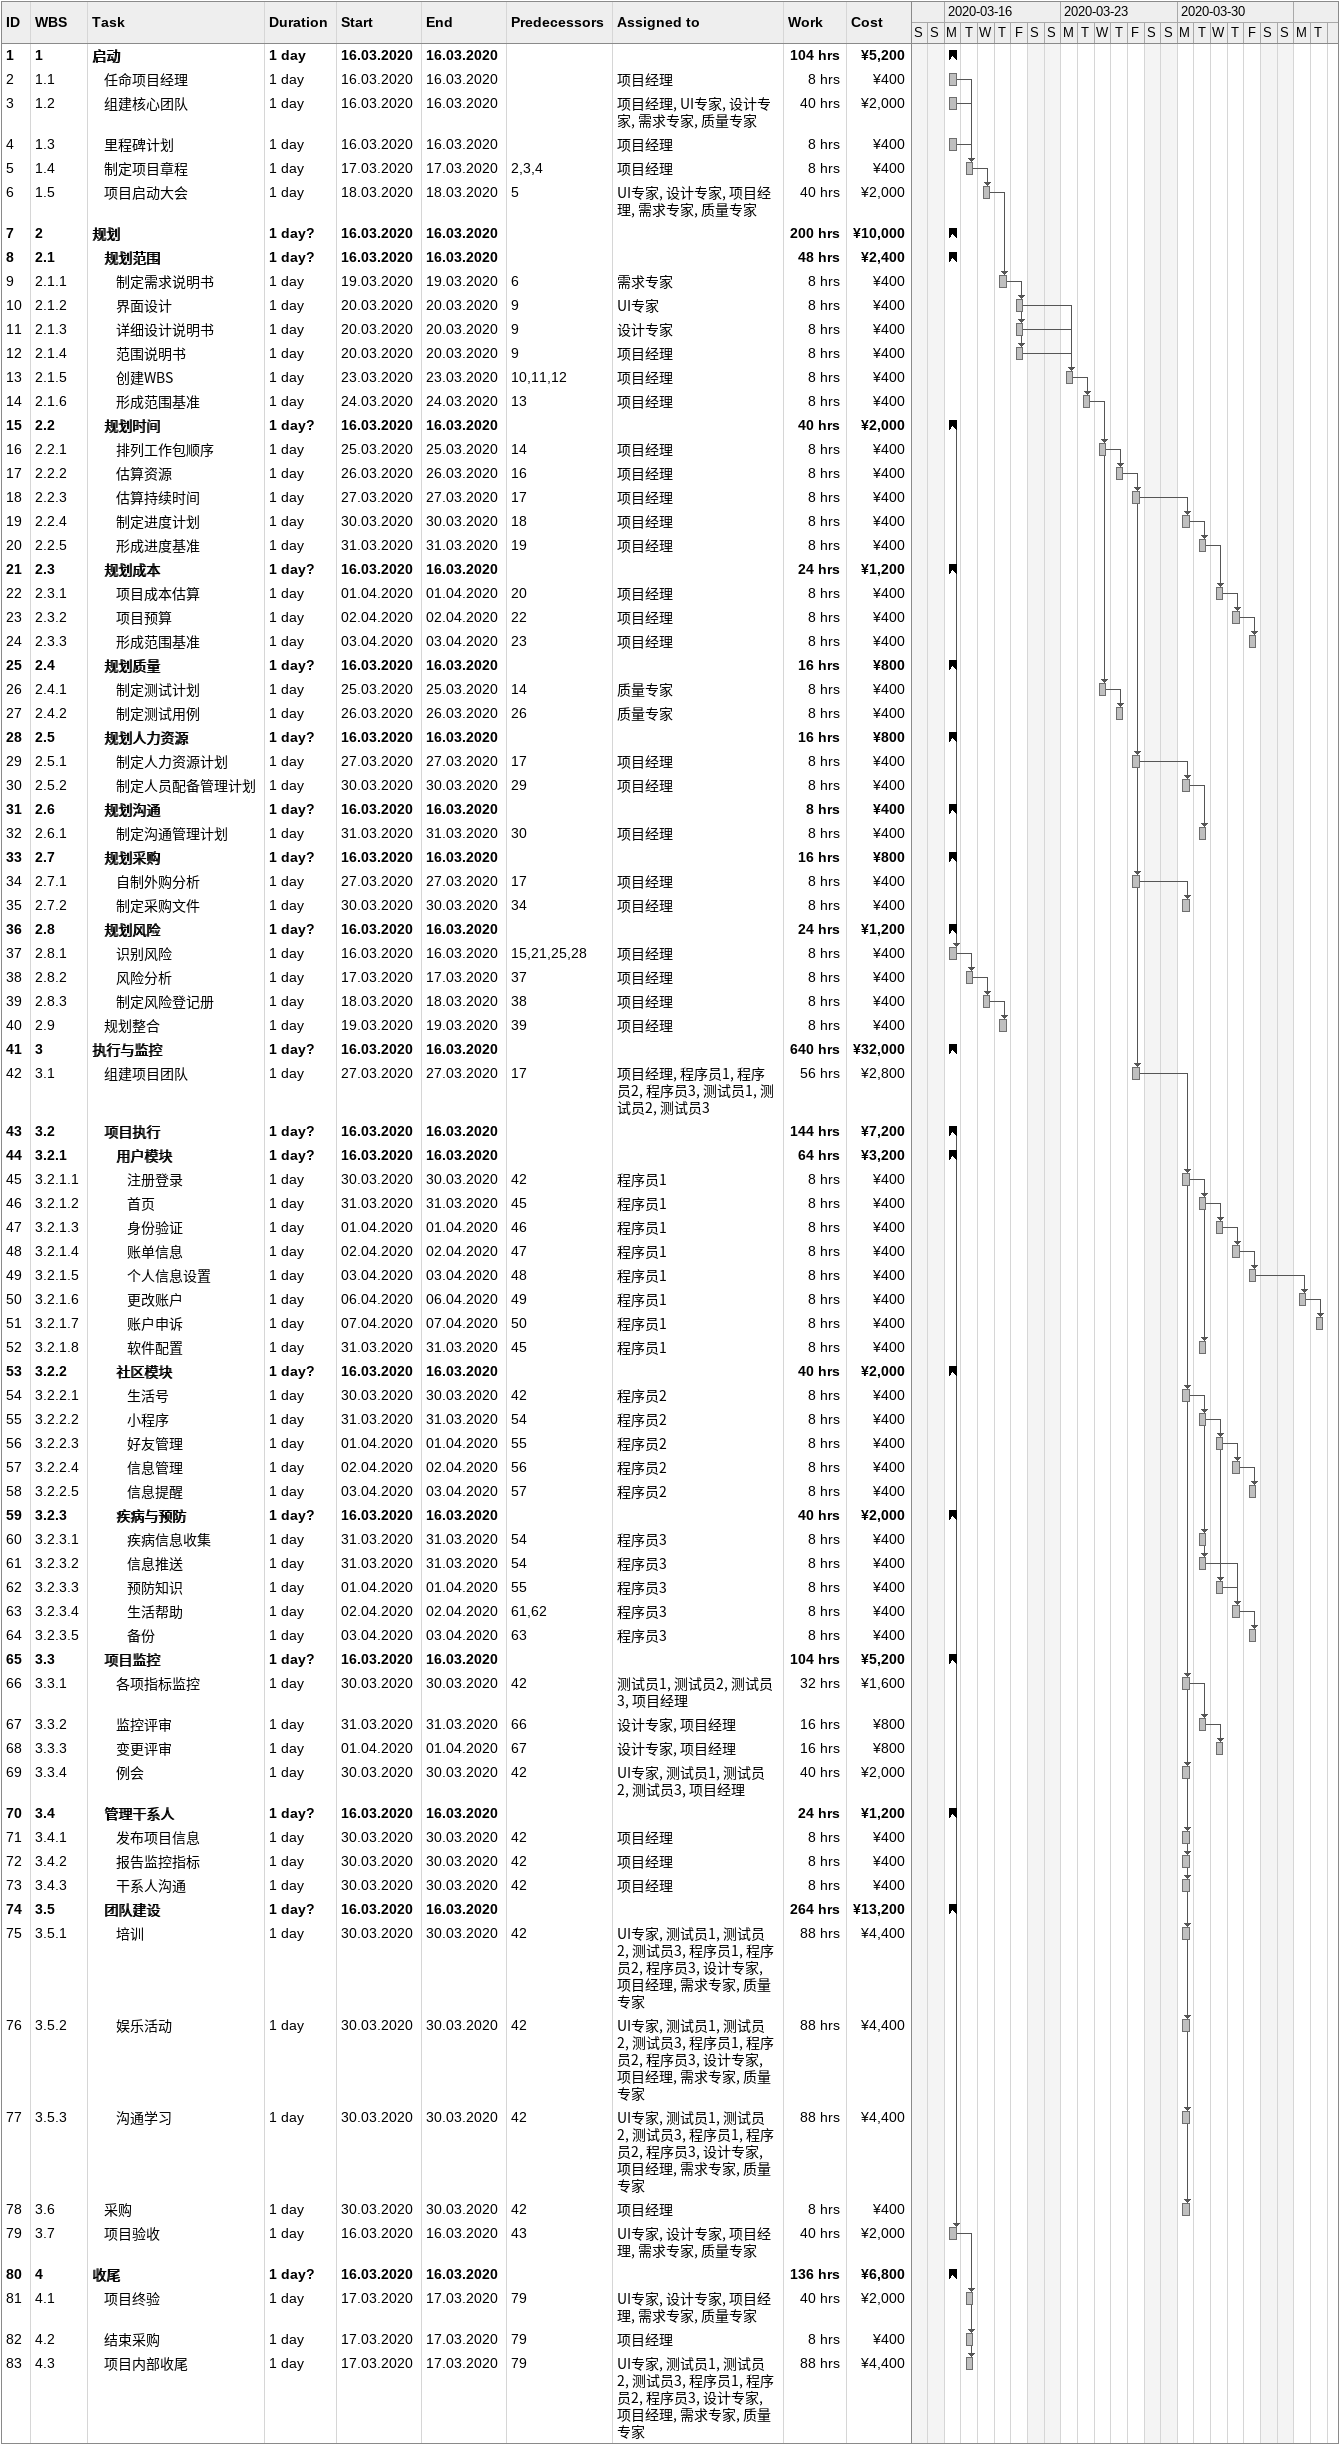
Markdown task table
| ID | WBS | Task | Duration | Start | Finish | Predecessors | Resources | Work (h) | Cost (¥) |
|---|---|---|---|---|---|---|---|---|---|
| 1 | 1 | **启动** | 1d | 2020-03-16 | 2020-03-16 |  |  | 104 | 5200 |
| 2 | 1.1 | 任命项目经理 | 1d | 2020-03-16 | 2020-03-16 |  | 项目经理 | 8 | 400 |
| 3 | 1.2 | 组建核心团队 | 1d | 2020-03-16 | 2020-03-16 |  | 项目经理, UI专家, 设计专家, 需求专家, 质量专家 | 40 | 2000 |
| 4 | 1.3 | 里程碑计划 | 1d | 2020-03-16 | 2020-03-16 |  | 项目经理 | 8 | 400 |
| 5 | 1.4 | 制定项目章程 | 1d | 2020-03-17 | 2020-03-17 | 2, 3, 4 | 项目经理 | 8 | 400 |
| 6 | 1.5 | 项目启动大会 | 1d | 2020-03-18 | 2020-03-18 | 5 | UI专家, 设计专家, 项目经理, 需求专家, 质量专家 | 40 | 2000 |
| 7 | 2 | **规划** | 1d? | 2020-03-16 | 2020-03-16 |  |  | 200 | 10000 |
| 8 | 2.1 | **规划范围** | 1d? | 2020-03-16 | 2020-03-16 |  |  | 48 | 2400 |
| 9 | 2.1.1 | 制定需求说明书 | 1d | 2020-03-19 | 2020-03-19 | 6 | 需求专家 | 8 | 400 |
| 10 | 2.1.2 | 界面设计 | 1d | 2020-03-20 | 2020-03-20 | 9 | UI专家 | 8 | 400 |
| 11 | 2.1.3 | 详细设计说明书 | 1d | 2020-03-20 | 2020-03-20 | 9 | 设计专家 | 8 | 400 |
| 12 | 2.1.4 | 范围说明书 | 1d | 2020-03-20 | 2020-03-20 | 9 | 项目经理 | 8 | 400 |
| 13 | 2.1.5 | 创建WBS | 1d | 2020-03-23 | 2020-03-23 | 10, 11, 12 | 项目经理 | 8 | 400 |
| 14 | 2.1.6 | 形成范围基准 | 1d | 2020-03-24 | 2020-03-24 | 13 | 项目经理 | 8 | 400 |
| 15 | 2.2 | **规划时间** | 1d? | 2020-03-16 | 2020-03-16 |  |  | 40 | 2000 |
| 16 | 2.2.1 | 排列工作包顺序 | 1d | 2020-03-25 | 2020-03-25 | 14 | 项目经理 | 8 | 400 |
| 17 | 2.2.2 | 估算资源 | 1d | 2020-03-26 | 2020-03-26 | 16 | 项目经理 | 8 | 400 |
| 18 | 2.2.3 | 估算持续时间 | 1d | 2020-03-27 | 2020-03-27 | 17 | 项目经理 | 8 | 400 |
| 19 | 2.2.4 | 制定进度计划 | 1d | 2020-03-30 | 2020-03-30 | 18 | 项目经理 | 8 | 400 |
| 20 | 2.2.5 | 形成进度基准 | 1d | 2020-03-31 | 2020-03-31 | 19 | 项目经理 | 8 | 400 |
| 21 | 2.3 | **规划成本** | 1d? | 2020-03-16 | 2020-03-16 |  |  | 24 | 1200 |
| 22 | 2.3.1 | 项目成本估算 | 1d | 2020-04-01 | 2020-04-01 | 20 | 项目经理 | 8 | 400 |
| 23 | 2.3.2 | 项目预算 | 1d | 2020-04-02 | 2020-04-02 | 22 | 项目经理 | 8 | 400 |
| 24 | 2.3.3 | 形成范围基准 | 1d | 2020-04-03 | 2020-04-03 | 23 | 项目经理 | 8 | 400 |
| 25 | 2.4 | **规划质量** | 1d? | 2020-03-16 | 2020-03-16 |  |  | 16 | 800 |
| 26 | 2.4.1 | 制定测试计划 | 1d | 2020-03-25 | 2020-03-25 | 14 | 质量专家 | 8 | 400 |
| 27 | 2.4.2 | 制定测试用例 | 1d | 2020-03-26 | 2020-03-26 | 26 | 质量专家 | 8 | 400 |
| 28 | 2.5 | **规划人力资源** | 1d? | 2020-03-16 | 2020-03-16 |  |  | 16 | 800 |
| 29 | 2.5.1 | 制定人力资源计划 | 1d | 2020-03-27 | 2020-03-27 | 17 | 项目经理 | 8 | 400 |
| 30 | 2.5.2 | 制定人员配备管理计划 | 1d | 2020-03-30 | 2020-03-30 | 29 | 项目经理 | 8 | 400 |
| 31 | 2.6 | **规划沟通** | 1d? | 2020-03-16 | 2020-03-16 |  |  | 8 | 400 |
| 32 | 2.6.1 | 制定沟通管理计划 | 1d | 2020-03-31 | 2020-03-31 | 30 | 项目经理 | 8 | 400 |
| 33 | 2.7 | **规划采购** | 1d? | 2020-03-16 | 2020-03-16 |  |  | 16 | 800 |
| 34 | 2.7.1 | 自制外购分析 | 1d | 2020-03-27 | 2020-03-27 | 17 | 项目经理 | 8 | 400 |
| 35 | 2.7.2 | 制定采购文件 | 1d | 2020-03-30 | 2020-03-30 | 34 | 项目经理 | 8 | 400 |
| 36 | 2.8 | **规划风险** | 1d? | 2020-03-16 | 2020-03-16 |  |  | 24 | 1200 |
| 37 | 2.8.1 | 识别风险 | 1d | 2020-03-16 | 2020-03-16 | 15, 21, 25, 28 | 项目经理 | 8 | 400 |
| 38 | 2.8.2 | 风险分析 | 1d | 2020-03-17 | 2020-03-17 | 37 | 项目经理 | 8 | 400 |
| 39 | 2.8.3 | 制定风险登记册 | 1d | 2020-03-18 | 2020-03-18 | 38 | 项目经理 | 8 | 400 |
| 40 | 2.9 | 规划整合 | 1d | 2020-03-19 | 2020-03-19 | 39 | 项目经理 | 8 | 400 |
| 41 | 3 | **执行与监控** | 1d? | 2020-03-16 | 2020-03-16 |  |  | 640 | 32000 |
| 42 | 3.1 | 组建项目团队 | 1d | 2020-03-27 | 2020-03-27 | 17 | 项目经理, 程序员1, 程序员2, 程序员3, 测试员1, 测试员2, 测试员3 | 56 | 2800 |
| 43 | 3.2 | **项目执行** | 1d? | 2020-03-16 | 2020-03-16 |  |  | 144 | 7200 |
| 44 | 3.2.1 | **用户模块** | 1d? | 2020-03-16 | 2020-03-16 |  |  | 64 | 3200 |
| 45 | 3.2.1.1 | 注册登录 | 1d | 2020-03-30 | 2020-03-30 | 42 | 程序员1 | 8 | 400 |
| 46 | 3.2.1.2 | 首页 | 1d | 2020-03-31 | 2020-03-31 | 45 | 程序员1 | 8 | 400 |
| 47 | 3.2.1.3 | 身份验证 | 1d | 2020-04-01 | 2020-04-01 | 46 | 程序员1 | 8 | 400 |
| 48 | 3.2.1.4 | 账单信息 | 1d | 2020-04-02 | 2020-04-02 | 47 | 程序员1 | 8 | 400 |
| 49 | 3.2.1.5 | 个人信息设置 | 1d | 2020-04-03 | 2020-04-03 | 48 | 程序员1 | 8 | 400 |
| 50 | 3.2.1.6 | 更改账户 | 1d | 2020-04-06 | 2020-04-06 | 49 | 程序员1 | 8 | 400 |
| 51 | 3.2.1.7 | 账户申诉 | 1d | 2020-04-07 | 2020-04-07 | 50 | 程序员1 | 8 | 400 |
| 52 | 3.2.1.8 | 软件配置 | 1d | 2020-03-31 | 2020-03-31 | 45 | 程序员1 | 8 | 400 |
| 53 | 3.2.2 | **社区模块** | 1d? | 2020-03-16 | 2020-03-16 |  |  | 40 | 2000 |
| 54 | 3.2.2.1 | 生活号 | 1d | 2020-03-30 | 2020-03-30 | 42 | 程序员2 | 8 | 400 |
| 55 | 3.2.2.2 | 小程序 | 1d | 2020-03-31 | 2020-03-31 | 54 | 程序员2 | 8 | 400 |
| 56 | 3.2.2.3 | 好友管理 | 1d | 2020-04-01 | 2020-04-01 | 55 | 程序员2 | 8 | 400 |
| 57 | 3.2.2.4 | 信息管理 | 1d | 2020-04-02 | 2020-04-02 | 56 | 程序员2 | 8 | 400 |
| 58 | 3.2.2.5 | 信息提醒 | 1d | 2020-04-03 | 2020-04-03 | 57 | 程序员2 | 8 | 400 |
| 59 | 3.2.3 | **疾病与预防** | 1d? | 2020-03-16 | 2020-03-16 |  |  | 40 | 2000 |
| 60 | 3.2.3.1 | 疾病信息收集 | 1d | 2020-03-31 | 2020-03-31 | 54 | 程序员3 | 8 | 400 |
| 61 | 3.2.3.2 | 信息推送 | 1d | 2020-03-31 | 2020-03-31 | 54 | 程序员3 | 8 | 400 |
| 62 | 3.2.3.3 | 预防知识 | 1d | 2020-04-01 | 2020-04-01 | 55 | 程序员3 | 8 | 400 |
| 63 | 3.2.3.4 | 生活帮助 | 1d | 2020-04-02 | 2020-04-02 | 61, 62 | 程序员3 | 8 | 400 |
| 64 | 3.2.3.5 | 备份 | 1d | 2020-04-03 | 2020-04-03 | 63 | 程序员3 | 8 | 400 |
| 65 | 3.3 | **项目监控** | 1d? | 2020-03-16 | 2020-03-16 |  |  | 104 | 5200 |
| 66 | 3.3.1 | 各项指标监控 | 1d | 2020-03-30 | 2020-03-30 | 42 | 测试员1, 测试员2, 测试员3, 项目经理 | 32 | 1600 |
| 67 | 3.3.2 | 监控评审 | 1d | 2020-03-31 | 2020-03-31 | 66 | 设计专家, 项目经理 | 16 | 800 |
| 68 | 3.3.3 | 变更评审 | 1d | 2020-04-01 | 2020-04-01 | 67 | 设计专家, 项目经理 | 16 | 800 |
| 69 | 3.3.4 | 例会 | 1d | 2020-03-30 | 2020-03-30 | 42 | UI专家, 测试员1, 测试员2, 测试员3, 项目经理 | 40 | 2000 |
| 70 | 3.4 | **管理干系人** | 1d? | 2020-03-16 | 2020-03-16 |  |  | 24 | 1200 |
| 71 | 3.4.1 | 发布项目信息 | 1d | 2020-03-30 | 2020-03-30 | 42 | 项目经理 | 8 | 400 |
| 72 | 3.4.2 | 报告监控指标 | 1d | 2020-03-30 | 2020-03-30 | 42 | 项目经理 | 8 | 400 |
| 73 | 3.4.3 | 干系人沟通 | 1d | 2020-03-30 | 2020-03-30 | 42 | 项目经理 | 8 | 400 |
| 74 | 3.5 | **团队建设** | 1d? | 2020-03-16 | 2020-03-16 |  |  | 264 | 13200 |
| 75 | 3.5.1 | 培训 | 1d | 2020-03-30 | 2020-03-30 | 42 | UI专家, 测试员1, 测试员2, 测试员3, 程序员1, 程序员2, 程序员3, 设计专家, 项目经理, 需求专家, 质量专家 | 88 | 4400 |
| 76 | 3.5.2 | 娱乐活动 | 1d | 2020-03-30 | 2020-03-30 | 42 | UI专家, 测试员1, 测试员2, 测试员3, 程序员1, 程序员2, 程序员3, 设计专家, 项目经理, 需求专家, 质量专家 | 88 | 4400 |
| 77 | 3.5.3 | 沟通学习 | 1d | 2020-03-30 | 2020-03-30 | 42 | UI专家, 测试员1, 测试员2, 测试员3, 程序员1, 程序员2, 程序员3, 设计专家, 项目经理, 需求专家, 质量专家 | 88 | 4400 |
| 78 | 3.6 | 采购 | 1d | 2020-03-30 | 2020-03-30 | 42 | 项目经理 | 8 | 400 |
| 79 | 3.7 | 项目验收 | 1d | 2020-03-16 | 2020-03-16 | 43 | UI专家, 设计专家, 项目经理, 需求专家, 质量专家 | 40 | 2000 |
| 80 | 4 | **收尾** | 1d? | 2020-03-16 | 2020-03-16 |  |  | 136 | 6800 |
| 81 | 4.1 | 项目终验 | 1d | 2020-03-17 | 2020-03-17 | 79 | UI专家, 设计专家, 项目经理, 需求专家, 质量专家 | 40 | 2000 |
| 82 | 4.2 | 结束采购 | 1d | 2020-03-17 | 2020-03-17 | 79 | 项目经理 | 8 | 400 |
| 83 | 4.3 | 项目内部收尾 | 1d | 2020-03-17 | 2020-03-17 | 79 | UI专家, 测试员1, 测试员2, 测试员3, 程序员1, 程序员2, 程序员3, 设计专家, 项目经理, 需求专家, 质量专家 | 88 | 4400 |
